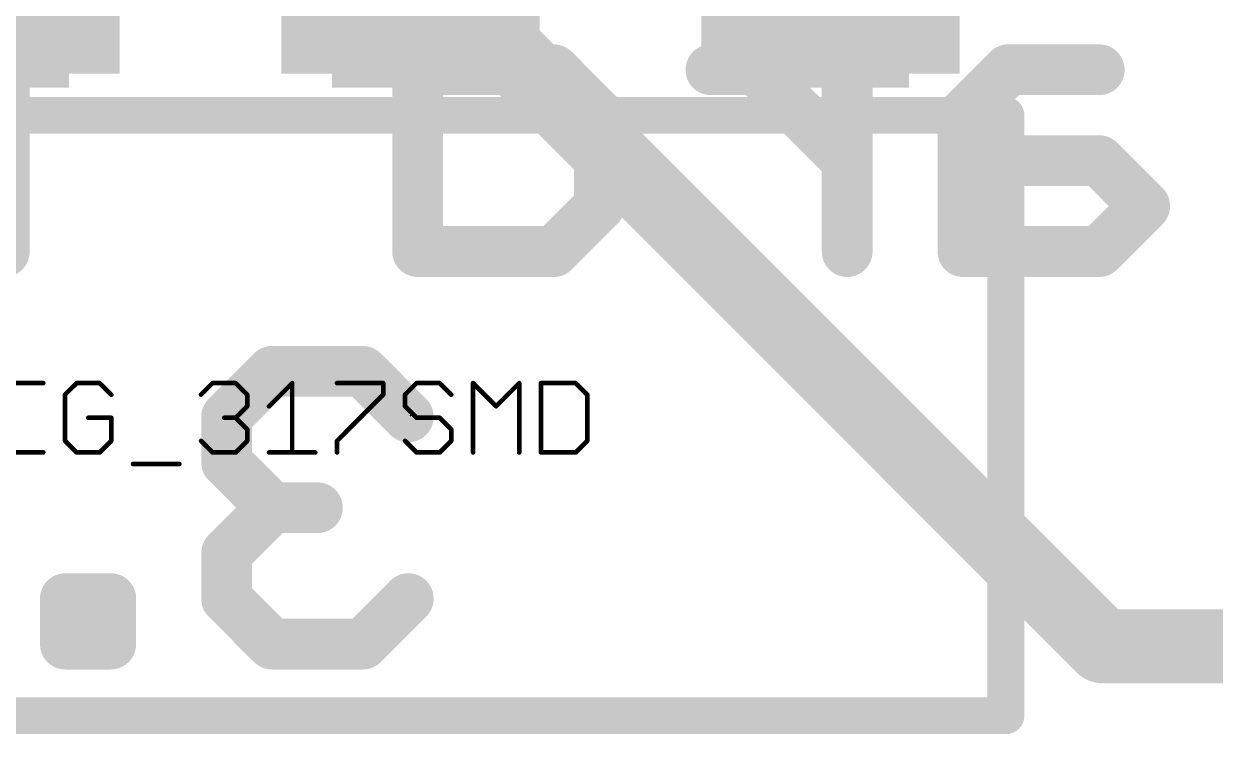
# Model space of a CAD drawing. Extents: x -128 to 56, y -3 to 18.
# Drawn here: x 32.16 to 38.72, y 5.87 to 9.77 of the extents above; entities that cross this region are included whole.
import ezdxf

# ---------------------------------------------------------------- set-up
doc = ezdxf.new("R2010")
doc.units = 0
for name, color, linetype in [('1', 12, 'CONTINUOUS'), ('21', 53, 'CONTINUOUS'), ('22', 53, 'CONTINUOUS'), ('23', 53, 'CONTINUOUS'), ('27', 253, 'CONTINUOUS'), ('29', 253, 'CONTINUOUS'), ('31', 253, 'CONTINUOUS'), ('51', 53, 'CONTINUOUS')]:
    doc.layers.add(name, color=color, linetype=linetype)

# ---------------------------------------------------------------- blocks, each defined once
blk = doc.blocks.new('RECT')
blk.add_solid([(-0.5, -0.5), (0.5, -0.5), (-0.5, 0.5), (0.5, 0.5)])

msp = doc.modelspace()

# ---------------------------------------------------------------- linework, layer by layer
at = {"layer": '1', "const_width": 0.4064}
for points in [[(34.29, 10.16), (38.1, 6.35)], [(38.1, 6.35), (41.06, 6.35)]]:
    msp.add_lwpolyline(points, dxfattribs=at)
at = {"layer": '1', "const_width": 0.2032}
for points in [[(38.1, 6.4516, 1), (38.1, 6.2484)], [(38.0282, 6.2782, 1), (38.1718, 6.4218)]]:
    msp.add_lwpolyline(points, format="xyb", dxfattribs=at)
at = {"layer": '21', "const_width": 0.2032}
for points in [[(31.0134, 9.271), (37.5666, 9.271)], [(37.5666, 9.271), (37.5666, 5.969)], [(37.5666, 5.969), (31.0134, 5.969)]]:
    msp.add_lwpolyline(points, dxfattribs=at)
at = {"layer": '21', "const_width": 0.1016}
for points in [[(37.6174, 9.271, 1), (37.5158, 9.271)], [(37.5666, 9.2202, 1), (37.5666, 9.3218)], [(37.5666, 5.9182, 1), (37.5666, 6.0198)], [(37.5158, 5.969, 1), (37.6174, 5.969)]]:
    msp.add_lwpolyline(points, format="xyb", dxfattribs=at)
at = {"layer": '22', "const_width": 0.2794}
for points in [[(32.0543, 8.5217), (32.0543, 10.0216)], [(34.3287, 10.0216), (34.3287, 8.5217)], [(35.0786, 9.5216), (34.3287, 9.5216)], [(35.3286, 9.2716), (35.0786, 9.5216)], [(36.193, 9.5216), (35.943, 9.5216)], [(36.6929, 9.0217), (36.193, 9.5216)], [(36.6929, 8.5217), (36.6929, 9.5216)], [(37.5801, 9.5216), (37.3301, 9.2716)], [(38.0801, 9.5216), (37.5801, 9.5216)], [(35.3286, 8.7717), (35.3286, 9.2716)], [(37.3301, 9.2716), (37.3301, 8.5217)], [(31.3044, 9.0217), (32.0543, 9.0217)], [(38.0801, 9.0217), (37.3301, 9.0217)], [(38.3301, 8.7717), (38.0801, 9.0217)], [(35.0786, 8.5217), (35.3286, 8.7717)], [(38.0801, 8.5217), (38.3301, 8.7717)], [(34.3287, 8.5217), (35.0786, 8.5217)], [(37.3301, 8.5217), (38.0801, 8.5217)], [(33.5274, 7.8626), (33.2774, 7.6126)], [(34.0273, 7.8626), (33.5274, 7.8626)], [(34.2773, 7.6126), (34.0273, 7.8626)], [(33.2774, 7.6126), (33.2774, 7.3626)], [(33.2774, 7.3626), (33.5274, 7.1126)], [(33.5274, 7.1126), (33.2774, 6.8627)], [(33.5274, 7.1126), (33.7773, 7.1126)], [(33.2774, 6.8627), (33.2774, 6.6127)], [(32.6401, 6.6127), (32.3902, 6.6127)], [(32.3902, 6.6127), (32.3902, 6.3627)], [(32.6401, 6.3627), (32.6401, 6.6127)], [(33.2774, 6.6127), (33.5274, 6.3627)], [(34.0273, 6.3627), (34.2773, 6.6127)], [(32.3902, 6.3627), (32.6401, 6.3627)], [(33.5274, 6.3627), (34.0273, 6.3627)]]:
    msp.add_lwpolyline(points, dxfattribs=at)
at = {"layer": '22', "const_width": 0.1397}
for points in [[(34.3287, 9.5915, 1), (34.3287, 9.4518)], [(35.128, 9.571, 1), (35.0292, 9.4722)], [(35.0786, 9.4518, 1), (35.0786, 9.5915)], [(35.943, 9.5915, 1), (35.943, 9.4518)], [(36.2423, 9.571, 1), (36.1436, 9.4722)], [(36.193, 9.4518, 1), (36.193, 9.5915)], [(36.7628, 9.5216, 1), (36.6231, 9.5216)], [(37.5801, 9.5915, 1), (37.5801, 9.4518)], [(37.6295, 9.4722, 1), (37.5307, 9.571)], [(38.0801, 9.4518, 1), (38.0801, 9.5915)], [(35.3985, 9.2716, 1), (35.2588, 9.2716)], [(35.2792, 9.2222, 1), (35.378, 9.321)], [(37.4, 9.2716, 1), (37.2603, 9.2716)], [(37.2808, 9.321, 1), (37.3795, 9.2222)], [(32.0543, 8.9518, 1), (32.0543, 9.0915)], [(36.6435, 8.9723, 1), (36.7423, 9.0711)], [(37.3301, 9.0915, 1), (37.3301, 8.9518)], [(38.1295, 9.0711, 1), (38.0307, 8.9723)], [(38.0801, 8.9518, 1), (38.0801, 9.0915)], [(35.378, 8.7223, 1), (35.2792, 8.8211)], [(38.3795, 8.7223, 1), (38.2807, 8.8211)], [(38.2807, 8.7223, 1), (38.3795, 8.8211)], [(35.2588, 8.7717, 1), (35.3985, 8.7717)], [(34.3287, 8.5916, 1), (34.3287, 8.4519)], [(35.0786, 8.4519, 1), (35.0786, 8.5916)], [(37.3301, 8.5916, 1), (37.3301, 8.4519)], [(38.0801, 8.4519, 1), (38.0801, 8.5916)], [(31.9845, 8.5217, 1), (32.1242, 8.5217)], [(34.2588, 8.5217, 1), (34.3985, 8.5217)], [(35.0292, 8.5711, 1), (35.128, 8.4723)], [(36.6231, 8.5217, 1), (36.7628, 8.5217)], [(37.2603, 8.5217, 1), (37.4, 8.5217)], [(38.0307, 8.5711, 1), (38.1295, 8.4723)], [(33.5274, 7.9324, 1), (33.5274, 7.7927)], [(33.5768, 7.8132, 1), (33.478, 7.912)], [(34.0767, 7.912, 1), (33.9779, 7.8132)], [(34.0273, 7.7927, 1), (34.0273, 7.9324)], [(33.3472, 7.6126, 1), (33.2075, 7.6126)], [(33.228, 7.662, 1), (33.3268, 7.5632)], [(34.2279, 7.5632, 1), (34.3267, 7.662)], [(33.3268, 7.412, 1), (33.228, 7.3132)], [(33.2075, 7.3626, 1), (33.3472, 7.3626)], [(33.5274, 7.1825, 1), (33.5274, 7.0428)], [(33.5768, 7.0632, 1), (33.478, 7.162)], [(33.478, 7.0632, 1), (33.5768, 7.162)], [(33.7773, 7.0428, 1), (33.7773, 7.1825)], [(33.3472, 6.8627, 1), (33.2075, 6.8627)], [(33.228, 6.9121, 1), (33.3268, 6.8133)], [(32.3902, 6.6825, 1), (32.3902, 6.5428)], [(32.46, 6.6127, 1), (32.3203, 6.6127)], [(32.71, 6.6127, 1), (32.5703, 6.6127)], [(32.6401, 6.5428, 1), (32.6401, 6.6825)], [(33.3268, 6.6621, 1), (33.228, 6.5633)], [(34.3267, 6.5633, 1), (34.2279, 6.6621)], [(33.2075, 6.6127, 1), (33.3472, 6.6127)], [(32.3902, 6.4325, 1), (32.3902, 6.2929)], [(32.6401, 6.2929, 1), (32.6401, 6.4325)], [(33.5274, 6.4325, 1), (33.5274, 6.2929)], [(34.0273, 6.2929, 1), (34.0273, 6.4325)], [(32.3203, 6.3627, 1), (32.46, 6.3627)], [(32.5703, 6.3627, 1), (32.71, 6.3627)], [(33.478, 6.3133, 1), (33.5768, 6.4121)], [(33.9779, 6.4121, 1), (34.0767, 6.3133)]]:
    msp.add_lwpolyline(points, format="xyb", dxfattribs=at)
at = {"layer": '23'}
msp.add_point((34.29, 7.62), dxfattribs=at)
at = {"layer": '27', "const_width": 0.0254}
for points in [[(32.2685, 7.7981), (32.0143, 7.7981)], [(32.4521, 7.7981), (32.3885, 7.7346)], [(32.5792, 7.7981), (32.4521, 7.7981)], [(32.6427, 7.7346), (32.5792, 7.7981)], [(33.1369, 7.7346), (33.2005, 7.7981)], [(33.2005, 7.7981), (33.3276, 7.7981)], [(33.3276, 7.7981), (33.3912, 7.7346)], [(33.5112, 7.671), (33.6383, 7.7981)], [(33.6383, 7.7981), (33.6383, 7.4168)], [(33.8854, 7.7981), (34.1396, 7.7981)], [(34.1396, 7.7981), (34.1396, 7.7346)], [(34.3231, 7.7981), (34.2596, 7.7346)], [(34.4502, 7.7981), (34.3231, 7.7981)], [(34.5138, 7.7346), (34.4502, 7.7981)], [(34.6338, 7.4168), (34.6338, 7.7981)], [(34.6338, 7.7981), (34.7609, 7.671)], [(34.7609, 7.671), (34.888, 7.7981)], [(34.888, 7.7981), (34.888, 7.4168)], [(35.008, 7.7981), (35.008, 7.4168)], [(35.1986, 7.7981), (35.008, 7.7981)], [(35.2622, 7.7346), (35.1986, 7.7981)], [(32.3885, 7.7346), (32.3885, 7.4804)], [(33.3912, 7.7346), (33.3912, 7.671)], [(34.1396, 7.7346), (33.8854, 7.4804)], [(34.2596, 7.7346), (34.2596, 7.671)], [(35.2622, 7.4804), (35.2622, 7.7346)], [(33.3912, 7.671), (33.3276, 7.6075)], [(34.2596, 7.671), (34.3231, 7.6075)], [(32.6427, 7.6075), (32.5156, 7.6075)], [(32.6427, 7.4804), (32.6427, 7.6075)], [(33.3276, 7.6075), (33.2641, 7.6075)], [(33.3276, 7.6075), (33.3912, 7.5439)], [(34.3231, 7.6075), (34.4502, 7.6075)], [(34.4502, 7.6075), (34.5138, 7.5439)], [(33.3912, 7.5439), (33.3912, 7.4804)], [(34.5138, 7.5439), (34.5138, 7.4804)], [(32.3885, 7.4804), (32.4521, 7.4168)], [(32.5792, 7.4168), (32.6427, 7.4804)], [(33.2005, 7.4168), (33.1369, 7.4804)], [(33.3912, 7.4804), (33.3276, 7.4168)], [(33.8854, 7.4804), (33.8854, 7.4168)], [(34.3231, 7.4168), (34.2596, 7.4804)], [(34.5138, 7.4804), (34.4502, 7.4168)], [(35.1986, 7.4168), (35.2622, 7.4804)], [(32.0143, 7.4168), (32.2685, 7.4168)], [(32.4521, 7.4168), (32.5792, 7.4168)], [(33.3276, 7.4168), (33.2005, 7.4168)], [(33.5112, 7.4168), (33.7654, 7.4168)], [(34.4502, 7.4168), (34.3231, 7.4168)], [(35.008, 7.4168), (35.1986, 7.4168)], [(32.7627, 7.3532), (33.017, 7.3532)]]:
    msp.add_lwpolyline(points, dxfattribs=at)
at = {"layer": '27', "const_width": 0.0127}
for points in [[(32.2685, 7.7918, 1), (32.2685, 7.8045)], [(32.4521, 7.8045, 1), (32.4521, 7.7918)], [(32.4566, 7.7936, 1), (32.4476, 7.8026)], [(32.5837, 7.8026, 1), (32.5747, 7.7936)], [(32.5792, 7.7918, 1), (32.5792, 7.8045)], [(33.2005, 7.8045, 1), (33.2005, 7.7918)], [(33.205, 7.7936, 1), (33.196, 7.8026)], [(33.3321, 7.8026, 1), (33.3231, 7.7936)], [(33.3276, 7.7918, 1), (33.3276, 7.8045)], [(33.6446, 7.7981, 1), (33.6319, 7.7981)], [(33.6427, 7.7936, 1), (33.6338, 7.8026)], [(33.8854, 7.8045, 1), (33.8854, 7.7918)], [(34.1459, 7.7981, 1), (34.1332, 7.7981)], [(34.1396, 7.7918, 1), (34.1396, 7.8045)], [(34.3231, 7.8045, 1), (34.3231, 7.7918)], [(34.3276, 7.7936, 1), (34.3186, 7.8026)], [(34.4547, 7.8026, 1), (34.4457, 7.7936)], [(34.4502, 7.7918, 1), (34.4502, 7.8045)], [(34.6401, 7.7981, 1), (34.6274, 7.7981)], [(34.6383, 7.8026, 1), (34.6293, 7.7936)], [(34.8943, 7.7981, 1), (34.8816, 7.7981)], [(34.8925, 7.7936, 1), (34.8835, 7.8026)], [(35.0143, 7.7981, 1), (35.0016, 7.7981)], [(35.008, 7.8045, 1), (35.008, 7.7918)], [(35.2031, 7.8026, 1), (35.1941, 7.7936)], [(35.1986, 7.7918, 1), (35.1986, 7.8045)], [(32.3949, 7.7346, 1), (32.3822, 7.7346)], [(32.384, 7.7391, 1), (32.393, 7.7301)], [(32.6383, 7.7301, 1), (32.6472, 7.7391)], [(33.1325, 7.7391, 1), (33.1414, 7.7301)], [(33.3975, 7.7346, 1), (33.3848, 7.7346)], [(33.3867, 7.7301, 1), (33.3956, 7.7391)], [(34.1332, 7.7346, 1), (34.1459, 7.7346)], [(34.1441, 7.7301, 1), (34.1351, 7.7391)], [(34.2659, 7.7346, 1), (34.2532, 7.7346)], [(34.2551, 7.7391, 1), (34.2641, 7.7301)], [(34.5093, 7.7301, 1), (34.5183, 7.7391)], [(35.2685, 7.7346, 1), (35.2558, 7.7346)], [(35.2577, 7.7301, 1), (35.2667, 7.7391)], [(33.3848, 7.671, 1), (33.3975, 7.671)], [(33.3956, 7.6665, 1), (33.3867, 7.6755)], [(33.5067, 7.6755, 1), (33.5156, 7.6665)], [(34.2641, 7.6755, 1), (34.2551, 7.6665)], [(34.2532, 7.671, 1), (34.2659, 7.671)], [(34.7564, 7.6755, 1), (34.7654, 7.6665)], [(34.7564, 7.6665, 1), (34.7654, 7.6755)], [(32.5156, 7.6138, 1), (32.5156, 7.6011)], [(32.6491, 7.6075, 1), (32.6364, 7.6075)], [(32.6427, 7.6011, 1), (32.6427, 7.6138)], [(33.2641, 7.6138, 1), (33.2641, 7.6011)], [(33.3321, 7.612, 1), (33.3231, 7.603)], [(33.3231, 7.612, 1), (33.3321, 7.603)], [(33.3276, 7.6011, 1), (33.3276, 7.6138)], [(34.3231, 7.6138, 1), (34.3231, 7.6011)], [(34.3186, 7.603, 1), (34.3276, 7.612)], [(34.4547, 7.612, 1), (34.4457, 7.603)], [(34.4502, 7.6011, 1), (34.4502, 7.6138)], [(33.3975, 7.5439, 1), (33.3848, 7.5439)], [(33.3867, 7.5394, 1), (33.3956, 7.5484)], [(34.5201, 7.5439, 1), (34.5074, 7.5439)], [(34.5093, 7.5394, 1), (34.5183, 7.5484)], [(32.393, 7.4848, 1), (32.384, 7.4759)], [(32.3822, 7.4804, 1), (32.3949, 7.4804)], [(32.6364, 7.4804, 1), (32.6491, 7.4804)], [(32.6472, 7.4759, 1), (32.6383, 7.4848)], [(33.1414, 7.4848, 1), (33.1325, 7.4759)], [(33.3848, 7.4804, 1), (33.3975, 7.4804)], [(33.3956, 7.4759, 1), (33.3867, 7.4848)], [(33.8917, 7.4804, 1), (33.879, 7.4804)], [(33.8809, 7.4848, 1), (33.8898, 7.4759)], [(34.2641, 7.4848, 1), (34.2551, 7.4759)], [(34.5074, 7.4804, 1), (34.5201, 7.4804)], [(34.5183, 7.4759, 1), (34.5093, 7.4848)], [(35.2558, 7.4804, 1), (35.2685, 7.4804)], [(35.2667, 7.4759, 1), (35.2577, 7.4848)], [(32.2685, 7.4104, 1), (32.2685, 7.4232)], [(32.4521, 7.4232, 1), (32.4521, 7.4104)], [(32.4476, 7.4123, 1), (32.4566, 7.4213)], [(32.5747, 7.4213, 1), (32.5837, 7.4123)], [(32.5792, 7.4104, 1), (32.5792, 7.4232)], [(33.2005, 7.4232, 1), (33.2005, 7.4104)], [(33.196, 7.4123, 1), (33.205, 7.4213)], [(33.3231, 7.4213, 1), (33.3321, 7.4123)], [(33.3276, 7.4104, 1), (33.3276, 7.4232)], [(33.5112, 7.4232, 1), (33.5112, 7.4104)], [(33.6319, 7.4168, 1), (33.6446, 7.4168)], [(33.7654, 7.4104, 1), (33.7654, 7.4232)], [(33.879, 7.4168, 1), (33.8917, 7.4168)], [(34.3231, 7.4232, 1), (34.3231, 7.4104)], [(34.3186, 7.4123, 1), (34.3276, 7.4213)], [(34.4457, 7.4213, 1), (34.4547, 7.4123)], [(34.4502, 7.4104, 1), (34.4502, 7.4232)], [(34.6274, 7.4168, 1), (34.6401, 7.4168)], [(34.8816, 7.4168, 1), (34.8943, 7.4168)], [(35.008, 7.4232, 1), (35.008, 7.4104)], [(35.0016, 7.4168, 1), (35.0143, 7.4168)], [(35.1941, 7.4213, 1), (35.2031, 7.4123)], [(35.1986, 7.4104, 1), (35.1986, 7.4232)], [(32.7627, 7.3596, 1), (32.7627, 7.3469)], [(33.017, 7.3469, 1), (33.017, 7.3596)]]:
    msp.add_lwpolyline(points, format="xyb", dxfattribs=at)

# ---------------------------------------------------------------- block references
at = {"layer": '1', "xscale": 1.2192, "yscale": 2.2352, "rotation": 180}
for p in [(31.9786, 10.7188), (34.29, 10.7188), (36.6014, 10.7188)]:
    msp.add_blockref('RECT', p, dxfattribs=at)
at = {"layer": '29', "xscale": 1.4224, "yscale": 2.4384, "rotation": 180}
for p in [(31.9786, 10.7188), (34.29, 10.7188), (36.6014, 10.7188)]:
    msp.add_blockref('RECT', p, dxfattribs=at)
at = {"layer": '31', "xscale": 1.2192, "yscale": 2.2352, "rotation": 180}
for p in [(31.9786, 10.7188), (34.29, 10.7188), (36.6014, 10.7188)]:
    msp.add_blockref('RECT', p, dxfattribs=at)
at = {"layer": '51', "xscale": 0.8636, "yscale": 1.8542, "rotation": 180}
for p in [(31.9786, 10.3505), (31.9786, 10.3505), (34.29, 10.3505), (34.29, 10.3505), (36.6014, 10.3505), (36.6014, 10.3505)]:
    msp.add_blockref('RECT', p, dxfattribs=at)

doc.saveas('drawing.dxf')
